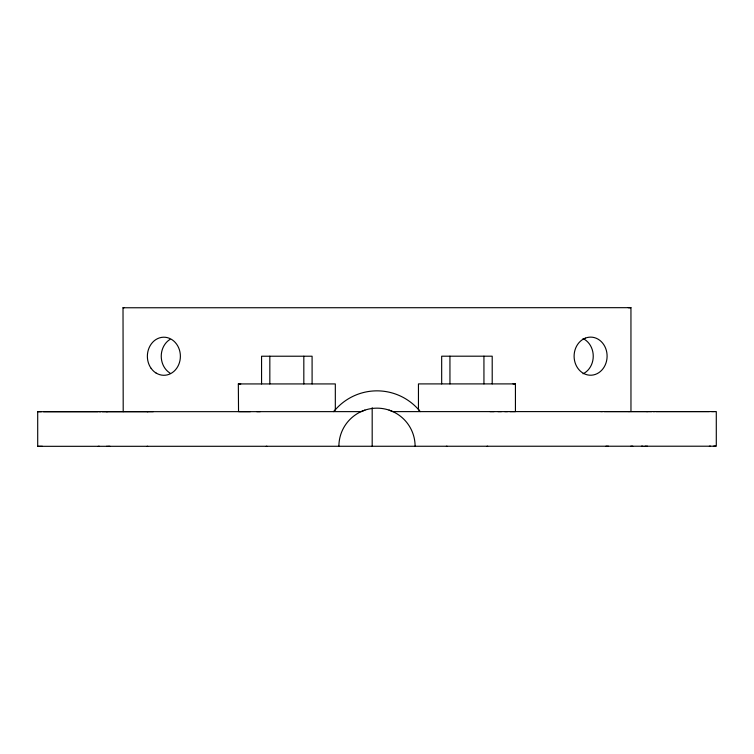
<?xml version="1.0" encoding="UTF-8"?>
<svg xmlns="http://www.w3.org/2000/svg" width="754" height="754" viewBox="0 0 754 754"><rect width="100%" height="100%" fill="white"/><g stroke="black" fill="none" stroke-linecap="round" stroke-linejoin="round"><path stroke-width="1.13" d="M419.478 410.666L418.451 409.479L418.451 383.909L515.434 383.899L515.434 411.609L509.977 411.609M238.537 411.646L238.339 383.937L335.323 383.927L335.323 409.733L333.739 411.637A55.419 55.419 0 0 1 420.251 411.609M364.927 410.119L361.119 411.627L102.242 411.675M41.432 411.675L37.7 411.684L37.709 446.321L42.422 446.311M147.935 411.665L147.143 411.665M714.877 446.208L716.3 446.208L716.291 411.571L655.829 411.59M106.578 446.311L107.37 446.311M647.432 446.217L646.64 446.217M515.434 383.899L513.022 383.899M123.204 411.675L123.015 307.764L630.928 307.679M147.643 446.302L147.143 446.302M124.052 307.764L123.015 307.764M628.252 307.679L629.09 307.679M629.241 307.679L630.947 307.679L630.966 411.59M238.339 383.937L240.752 383.946M629.26 411.59L392.862 411.618L389.064 410.119M646.63 411.58L647.526 411.58M43.478 411.675L153.316 411.656M239.131 411.646L250.413 411.646M256.746 411.646L260.29 411.646M489.959 411.609L494.087 411.609M497.942 411.609L501.495 411.609M504.709 411.609L507.546 411.609M600.674 411.58L602.484 411.58M604.256 411.58L709.373 411.571M711.578 411.571L714.208 411.571M714.877 411.571L715.414 411.571M98.171 411.684L37.813 411.684M99.368 411.684L100.734 411.684M628.779 411.59L651.767 411.59M653.266 411.59L654.632 411.59M107.37 411.675L106.474 411.675M109.98 446.302L108.058 446.311M606.857 446.227L605.971 446.227M709.382 446.208L710.522 446.208M713.444 446.208L715.574 446.208M37.879 446.321L715.075 446.208M98.18 446.321L99.377 446.321M607.545 446.227L608.421 446.227M630.806 446.227L632.785 446.227M641.447 446.227L642.813 446.227M645.075 446.227L645.952 446.227M446.396 446.255L447.065 446.255M487.112 446.245L487.631 446.245M266.285 446.283L266.954 446.283M151.139 368.338L152.223 369.724A19.057 16.522 -89.5 0 0 156.106 373.07M492.211 383.899L492.202 356.19L441.674 356.199L441.674 383.909M483.936 356.19L483.945 383.899M449.94 356.199L449.95 383.909M372.184 407.754L372.184 446.321M312.099 383.927L312.09 356.218L261.563 356.227L261.563 383.937M303.824 356.227L303.824 383.937M269.828 356.227L269.828 383.937M156.125 373.041A19.048 16.503 89.7 0 0 180.385 356.265A19.048 16.503 89.7 0 0 156.106 339.441A19.029 16.447 -89.6 0 0 152.223 342.787L151.139 344.163A19.057 16.541 -89.7 0 0 151.12 368.357M169.97 339.451A19.02 16.456 -89.7 0 0 166.078 342.778L164.994 344.163A19.057 16.531 89.8 0 0 164.994 368.338L166.087 369.724A19.029 16.475 89.8 0 0 169.98 373.041M338.895 446.264A38.105 38.105 0 0 1 376.991 408.159A38.105 38.105 0 0 1 415.105 446.255M583.059 338.584A19.048 16.503 89.9 0 1 593.247 356.19A19.048 16.503 89.9 0 1 583.059 373.786M585.311 338.141A19.048 16.494 -89.6 0 0 577.837 368.272A19.048 16.513 -89.8 0 0 584.284 373.786A19.048 16.494 -89.6 0 0 607.093 356.774A19.048 16.494 -89.6 0 0 585.311 338.141"/></g></svg>
